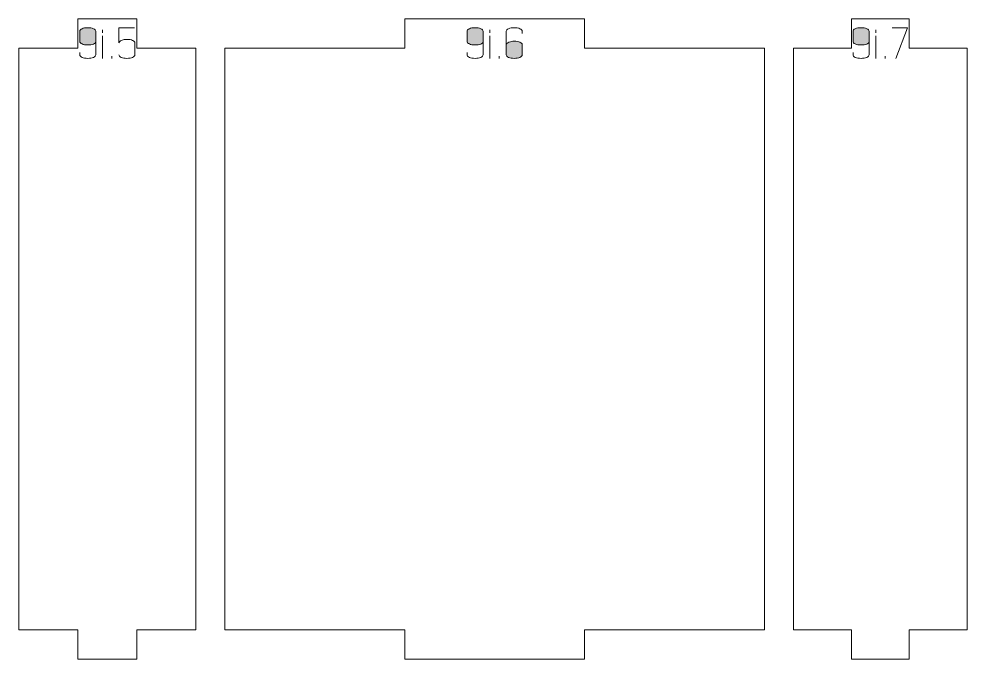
# Model space of a CAD drawing. Header units: centimetres. Extents: x -158 to 228, y -202 to 254.
# Drawn here: x 85.71 to 95.5, y -164.26 to -157.66 of the extents above; entities that cross this region are included whole.
import ezdxf

# ---------------------------------------------------------------- set-up
doc = ezdxf.new("R2010")
doc.units = ezdxf.units.CM
doc.header["$MEASUREMENT"] = 0
doc.layers.add('Capa 1', color=7, linetype='Continuous')

msp = doc.modelspace()

# ---------------------------------------------------------------- hatches: boundary and pattern name
at = {"layer": 'Capa 1', "true_color": 0x3e4095}
h = msp.add_hatch(color=175, dxfattribs=at)
edge = h.paths.add_edge_path()
edge.add_spline(control_points=[(86.34139, -157.89758), (86.34139, -157.90736), (86.34926, -157.91569), (86.36501, -157.92257), (86.38075, -157.92945), (86.4004, -157.93289), (86.42394, -157.93289), (86.44718, -157.9335), (86.46674, -157.93067), (86.48264, -157.92441), (86.49854, -157.91814), (86.50649, -157.90919), (86.50649, -157.89758), (86.50649, -157.89758), (86.50649, -157.79026), (86.50649, -157.79026), (86.50649, -157.78048), (86.49862, -157.77215), (86.48287, -157.76527), (86.46713, -157.75839), (86.44748, -157.75495), (86.42394, -157.75495), (86.4004, -157.75495), (86.38075, -157.75839), (86.36501, -157.76527), (86.34926, -157.77215), (86.34139, -157.78048), (86.34139, -157.79026), (86.34139, -157.79026), (86.34139, -157.89758), (86.34139, -157.89758)], knot_values=[0, 0, 0, 0, 0.1, 0.1, 0.1, 0.2, 0.2, 0.2, 0.3, 0.3, 0.3, 0.4, 0.4, 0.4, 0.5, 0.5, 0.5, 0.6, 0.6, 0.6, 0.7, 0.7, 0.7, 0.8, 0.8, 0.8, 0.9, 0.9, 0.9, 1, 1, 1, 1], degree=3, periodic=1)
h = msp.add_hatch(color=175, dxfattribs=at)
edge = h.paths.add_edge_path()
edge.add_spline(control_points=[(86.42394, -158.07139), (86.4004, -158.07139), (86.38075, -158.06795), (86.36501, -158.06107), (86.34926, -158.05419), (86.34139, -158.04586), (86.34139, -158.03608), (86.34139, -158.03608), (86.34139, -158.01085), (86.34139, -158.01085), (86.34139, -158.01085), (86.34139, -158.03608), (86.34139, -158.03608), (86.34139, -158.04586), (86.34926, -158.05419), (86.36501, -158.06107), (86.38075, -158.06795), (86.4004, -158.07139), (86.42394, -158.07139), (86.44748, -158.07139), (86.46713, -158.06795), (86.48287, -158.06107), (86.49862, -158.05419), (86.50649, -158.04586), (86.50649, -158.03608), (86.50649, -158.03608), (86.50649, -157.89758), (86.50649, -157.89758), (86.50649, -157.90919), (86.49854, -157.91814), (86.48264, -157.92441), (86.46674, -157.93067), (86.44718, -157.9335), (86.42394, -157.93289), (86.4004, -157.93289), (86.38075, -157.92945), (86.36501, -157.92257), (86.34926, -157.91569), (86.34139, -157.90736), (86.34139, -157.89758), (86.34139, -157.89758), (86.34139, -157.79026), (86.34139, -157.79026), (86.34139, -157.78048), (86.34926, -157.77215), (86.36501, -157.76527), (86.38075, -157.75839), (86.4004, -157.75495), (86.42394, -157.75495), (86.44748, -157.75495), (86.46713, -157.75839), (86.48287, -157.76527), (86.49862, -157.77215), (86.50649, -157.78048), (86.50649, -157.79026), (86.50649, -157.79026), (86.50649, -157.89758), (86.50649, -157.89758), (86.50649, -157.89758), (86.50649, -158.03608), (86.50649, -158.03608), (86.50649, -158.04586), (86.49862, -158.05419), (86.48287, -158.06107), (86.46713, -158.06795), (86.44748, -158.07139), (86.42394, -158.07139)], knot_values=[0, 0, 0, 0, 0.0454545, 0.0454545, 0.0454545, 0.0909091, 0.0909091, 0.0909091, 0.1363636, 0.1363636, 0.1363636, 0.1818182, 0.1818182, 0.1818182, 0.2272727, 0.2272727, 0.2272727, 0.2727273, 0.2727273, 0.2727273, 0.3181818, 0.3181818, 0.3181818, 0.3636364, 0.3636364, 0.3636364, 0.4090909, 0.4090909, 0.4090909, 0.4545455, 0.4545455, 0.4545455, 0.5, 0.5, 0.5, 0.5454545, 0.5454545, 0.5454545, 0.5909091, 0.5909091, 0.5909091, 0.6363636, 0.6363636, 0.6363636, 0.6818182, 0.6818182, 0.6818182, 0.7272727, 0.7272727, 0.7272727, 0.7727273, 0.7727273, 0.7727273, 0.8181818, 0.8181818, 0.8181818, 0.8636364, 0.8636364, 0.8636364, 0.9090909, 0.9090909, 0.9090909, 0.9545455, 0.9545455, 0.9545455, 1, 1, 1, 1], degree=3, periodic=1)
h = msp.add_hatch(color=175, dxfattribs=at)
edge = h.paths.add_edge_path()
edge.add_spline(control_points=[(86.57665, -157.80861), (86.57665, -157.80861), (86.57711, -157.77605), (86.57711, -157.77605), (86.57711, -157.77605), (86.57665, -157.80861), (86.57665, -157.80861)], knot_values=[0, 0, 0, 0, 0.5, 0.5, 0.5, 1, 1, 1, 1], degree=3, periodic=1)
h = msp.add_hatch(color=175, dxfattribs=at)
edge = h.paths.add_edge_path()
edge.add_spline(control_points=[(86.82752, -158.07139), (86.80398, -158.07139), (86.78433, -158.06795), (86.76859, -158.06107), (86.75284, -158.05419), (86.74497, -158.04586), (86.74497, -158.03608), (86.74497, -158.04586), (86.75284, -158.05419), (86.76859, -158.06107), (86.78433, -158.06795), (86.80398, -158.07139), (86.82752, -158.07139), (86.85106, -158.07139), (86.87071, -158.06795), (86.88645, -158.06107), (86.9022, -158.05419), (86.91007, -158.04586), (86.91007, -158.03608), (86.91007, -158.03608), (86.91007, -157.91042), (86.91007, -157.91042), (86.91007, -157.90063), (86.9022, -157.8923), (86.88645, -157.88542), (86.87071, -157.87854), (86.85106, -157.8751), (86.82752, -157.8751), (86.80612, -157.87694), (86.78961, -157.87939), (86.77799, -157.88244), (86.76637, -157.8855), (86.75537, -157.89483), (86.74497, -157.91042), (86.74497, -157.91042), (86.74497, -157.75495), (86.74497, -157.75495), (86.74497, -157.75495), (86.90457, -157.75495), (86.90457, -157.75495), (86.90457, -157.75495), (86.74497, -157.75495), (86.74497, -157.75495), (86.74497, -157.75495), (86.74497, -157.91042), (86.74497, -157.91042), (86.75537, -157.89483), (86.76637, -157.8855), (86.77799, -157.88244), (86.78961, -157.87939), (86.80612, -157.87694), (86.82752, -157.8751), (86.85106, -157.8751), (86.87071, -157.87854), (86.88645, -157.88542), (86.9022, -157.8923), (86.91007, -157.90063), (86.91007, -157.91042), (86.91007, -157.91042), (86.91007, -158.03608), (86.91007, -158.03608), (86.91007, -158.04586), (86.9022, -158.05419), (86.88645, -158.06107), (86.87071, -158.06795), (86.85106, -158.07139), (86.82752, -158.07139)], knot_values=[0, 0, 0, 0, 0.0454545, 0.0454545, 0.0454545, 0.0909091, 0.0909091, 0.0909091, 0.1363636, 0.1363636, 0.1363636, 0.1818182, 0.1818182, 0.1818182, 0.2272727, 0.2272727, 0.2272727, 0.2727273, 0.2727273, 0.2727273, 0.3181818, 0.3181818, 0.3181818, 0.3636364, 0.3636364, 0.3636364, 0.4090909, 0.4090909, 0.4090909, 0.4545455, 0.4545455, 0.4545455, 0.5, 0.5, 0.5, 0.5454545, 0.5454545, 0.5454545, 0.5909091, 0.5909091, 0.5909091, 0.6363636, 0.6363636, 0.6363636, 0.6818182, 0.6818182, 0.6818182, 0.7272727, 0.7272727, 0.7272727, 0.7727273, 0.7727273, 0.7727273, 0.8181818, 0.8181818, 0.8181818, 0.8636364, 0.8636364, 0.8636364, 0.9090909, 0.9090909, 0.9090909, 0.9545455, 0.9545455, 0.9545455, 1, 1, 1, 1], degree=3, periodic=1)
h = msp.add_hatch(color=175, dxfattribs=at)
edge = h.paths.add_edge_path()
edge.add_spline(control_points=[(90.33827, -157.89758), (90.33827, -157.90736), (90.34614, -157.91569), (90.36189, -157.92257), (90.37763, -157.92945), (90.39728, -157.93289), (90.42082, -157.93289), (90.44406, -157.9335), (90.46362, -157.93067), (90.47952, -157.92441), (90.49542, -157.91814), (90.50337, -157.90919), (90.50337, -157.89758), (90.50337, -157.89758), (90.50337, -157.79026), (90.50337, -157.79026), (90.50337, -157.78048), (90.4955, -157.77215), (90.47975, -157.76527), (90.46401, -157.75839), (90.44436, -157.75495), (90.42082, -157.75495), (90.39728, -157.75495), (90.37763, -157.75839), (90.36189, -157.76527), (90.34614, -157.77215), (90.33827, -157.78048), (90.33827, -157.79026), (90.33827, -157.79026), (90.33827, -157.89758), (90.33827, -157.89758)], knot_values=[0, 0, 0, 0, 0.1, 0.1, 0.1, 0.2, 0.2, 0.2, 0.3, 0.3, 0.3, 0.4, 0.4, 0.4, 0.5, 0.5, 0.5, 0.6, 0.6, 0.6, 0.7, 0.7, 0.7, 0.8, 0.8, 0.8, 0.9, 0.9, 0.9, 1, 1, 1, 1], degree=3, periodic=1)
h = msp.add_hatch(color=175, dxfattribs=at)
edge = h.paths.add_edge_path()
edge.add_spline(control_points=[(90.42082, -158.07139), (90.39728, -158.07139), (90.37763, -158.06795), (90.36189, -158.06107), (90.34614, -158.05419), (90.33827, -158.04586), (90.33827, -158.03608), (90.33827, -158.03608), (90.33827, -158.01085), (90.33827, -158.01085), (90.33827, -158.01085), (90.33827, -158.03608), (90.33827, -158.03608), (90.33827, -158.04586), (90.34614, -158.05419), (90.36189, -158.06107), (90.37763, -158.06795), (90.39728, -158.07139), (90.42082, -158.07139), (90.44436, -158.07139), (90.46401, -158.06795), (90.47975, -158.06107), (90.4955, -158.05419), (90.50337, -158.04586), (90.50337, -158.03608), (90.50337, -158.03608), (90.50337, -157.89758), (90.50337, -157.89758), (90.50337, -157.90919), (90.49542, -157.91814), (90.47952, -157.92441), (90.46362, -157.93067), (90.44406, -157.9335), (90.42082, -157.93289), (90.39728, -157.93289), (90.37763, -157.92945), (90.36189, -157.92257), (90.34614, -157.91569), (90.33827, -157.90736), (90.33827, -157.89758), (90.33827, -157.89758), (90.33827, -157.79026), (90.33827, -157.79026), (90.33827, -157.78048), (90.34614, -157.77215), (90.36189, -157.76527), (90.37763, -157.75839), (90.39728, -157.75495), (90.42082, -157.75495), (90.44436, -157.75495), (90.46401, -157.75839), (90.47975, -157.76527), (90.4955, -157.77215), (90.50337, -157.78048), (90.50337, -157.79026), (90.50337, -157.79026), (90.50337, -157.89758), (90.50337, -157.89758), (90.50337, -157.89758), (90.50337, -158.03608), (90.50337, -158.03608), (90.50337, -158.04586), (90.4955, -158.05419), (90.47975, -158.06107), (90.46401, -158.06795), (90.44436, -158.07139), (90.42082, -158.07139)], knot_values=[0, 0, 0, 0, 0.0454545, 0.0454545, 0.0454545, 0.0909091, 0.0909091, 0.0909091, 0.1363636, 0.1363636, 0.1363636, 0.1818182, 0.1818182, 0.1818182, 0.2272727, 0.2272727, 0.2272727, 0.2727273, 0.2727273, 0.2727273, 0.3181818, 0.3181818, 0.3181818, 0.3636364, 0.3636364, 0.3636364, 0.4090909, 0.4090909, 0.4090909, 0.4545455, 0.4545455, 0.4545455, 0.5, 0.5, 0.5, 0.5454545, 0.5454545, 0.5454545, 0.5909091, 0.5909091, 0.5909091, 0.6363636, 0.6363636, 0.6363636, 0.6818182, 0.6818182, 0.6818182, 0.7272727, 0.7272727, 0.7272727, 0.7727273, 0.7727273, 0.7727273, 0.8181818, 0.8181818, 0.8181818, 0.8636364, 0.8636364, 0.8636364, 0.9090909, 0.9090909, 0.9090909, 0.9545455, 0.9545455, 0.9545455, 1, 1, 1, 1], degree=3, periodic=1)
h = msp.add_hatch(color=175, dxfattribs=at)
edge = h.paths.add_edge_path()
edge.add_spline(control_points=[(90.57353, -157.80861), (90.57353, -157.80861), (90.57399, -157.77605), (90.57399, -157.77605), (90.57399, -157.77605), (90.57353, -157.80861), (90.57353, -157.80861)], knot_values=[0, 0, 0, 0, 0.5, 0.5, 0.5, 1, 1, 1, 1], degree=3, periodic=1)
h = msp.add_hatch(color=175, dxfattribs=at)
edge = h.paths.add_edge_path()
edge.add_spline(control_points=[(90.8244, -158.07139), (90.80086, -158.07139), (90.78121, -158.06795), (90.76547, -158.06107), (90.74972, -158.05419), (90.74185, -158.04586), (90.74185, -158.03608), (90.74185, -158.03608), (90.74185, -157.92922), (90.74185, -157.92922), (90.74185, -157.92922), (90.74185, -157.79026), (90.74185, -157.79026), (90.74185, -157.78048), (90.74972, -157.77215), (90.76547, -157.76527), (90.78121, -157.75839), (90.80086, -157.75495), (90.8244, -157.75495), (90.84794, -157.75495), (90.86759, -157.75839), (90.88333, -157.76527), (90.89908, -157.77215), (90.90695, -157.78048), (90.90695, -157.79026), (90.90695, -157.79026), (90.90695, -157.81594), (90.90695, -157.81594), (90.90695, -157.81594), (90.90695, -157.79026), (90.90695, -157.79026), (90.90695, -157.78048), (90.89908, -157.77215), (90.88333, -157.76527), (90.86759, -157.75839), (90.84794, -157.75495), (90.8244, -157.75495), (90.80086, -157.75495), (90.78121, -157.75839), (90.76547, -157.76527), (90.74972, -157.77215), (90.74185, -157.78048), (90.74185, -157.79026), (90.74185, -157.79026), (90.74185, -157.92922), (90.74185, -157.92922), (90.74185, -157.92005), (90.7514, -157.91187), (90.77051, -157.90469), (90.78962, -157.8975), (90.80758, -157.89391), (90.8244, -157.89391), (90.84794, -157.89391), (90.86759, -157.89735), (90.88333, -157.90423), (90.89908, -157.91111), (90.90695, -157.91944), (90.90695, -157.92922), (90.90695, -157.92922), (90.90695, -158.03608), (90.90695, -158.03608), (90.90695, -158.04586), (90.89908, -158.05419), (90.88333, -158.06107), (90.86759, -158.06795), (90.84794, -158.07139), (90.8244, -158.07139)], knot_values=[0, 0, 0, 0, 0.0454545, 0.0454545, 0.0454545, 0.0909091, 0.0909091, 0.0909091, 0.1363636, 0.1363636, 0.1363636, 0.1818182, 0.1818182, 0.1818182, 0.2272727, 0.2272727, 0.2272727, 0.2727273, 0.2727273, 0.2727273, 0.3181818, 0.3181818, 0.3181818, 0.3636364, 0.3636364, 0.3636364, 0.4090909, 0.4090909, 0.4090909, 0.4545455, 0.4545455, 0.4545455, 0.5, 0.5, 0.5, 0.5454545, 0.5454545, 0.5454545, 0.5909091, 0.5909091, 0.5909091, 0.6363636, 0.6363636, 0.6363636, 0.6818182, 0.6818182, 0.6818182, 0.7272727, 0.7272727, 0.7272727, 0.7727273, 0.7727273, 0.7727273, 0.8181818, 0.8181818, 0.8181818, 0.8636364, 0.8636364, 0.8636364, 0.9090909, 0.9090909, 0.9090909, 0.9545455, 0.9545455, 0.9545455, 1, 1, 1, 1], degree=3, periodic=1)
h = msp.add_hatch(color=175, dxfattribs=at)
edge = h.paths.add_edge_path()
edge.add_spline(control_points=[(94.32097, -157.89758), (94.32097, -157.90736), (94.32884, -157.91569), (94.34459, -157.92257), (94.36033, -157.92945), (94.37998, -157.93289), (94.40352, -157.93289), (94.42676, -157.9335), (94.44632, -157.93067), (94.46222, -157.92441), (94.47812, -157.91814), (94.48607, -157.90919), (94.48607, -157.89758), (94.48607, -157.89758), (94.48607, -157.79026), (94.48607, -157.79026), (94.48607, -157.78048), (94.4782, -157.77215), (94.46245, -157.76527), (94.44671, -157.75839), (94.42706, -157.75495), (94.40352, -157.75495), (94.37998, -157.75495), (94.36033, -157.75839), (94.34459, -157.76527), (94.32884, -157.77215), (94.32097, -157.78048), (94.32097, -157.79026), (94.32097, -157.79026), (94.32097, -157.89758), (94.32097, -157.89758)], knot_values=[0, 0, 0, 0, 0.1, 0.1, 0.1, 0.2, 0.2, 0.2, 0.3, 0.3, 0.3, 0.4, 0.4, 0.4, 0.5, 0.5, 0.5, 0.6, 0.6, 0.6, 0.7, 0.7, 0.7, 0.8, 0.8, 0.8, 0.9, 0.9, 0.9, 1, 1, 1, 1], degree=3, periodic=1)
h = msp.add_hatch(color=175, dxfattribs=at)
edge = h.paths.add_edge_path()
edge.add_spline(control_points=[(94.40352, -158.07139), (94.37998, -158.07139), (94.36033, -158.06795), (94.34459, -158.06107), (94.32884, -158.05419), (94.32097, -158.04586), (94.32097, -158.03608), (94.32097, -158.03608), (94.32097, -158.01085), (94.32097, -158.01085), (94.32097, -158.01085), (94.32097, -158.03608), (94.32097, -158.03608), (94.32097, -158.04586), (94.32884, -158.05419), (94.34459, -158.06107), (94.36033, -158.06795), (94.37998, -158.07139), (94.40352, -158.07139), (94.42706, -158.07139), (94.44671, -158.06795), (94.46245, -158.06107), (94.4782, -158.05419), (94.48607, -158.04586), (94.48607, -158.03608), (94.48607, -158.03608), (94.48607, -157.89758), (94.48607, -157.89758), (94.48607, -157.90919), (94.47812, -157.91814), (94.46222, -157.92441), (94.44632, -157.93067), (94.42676, -157.9335), (94.40352, -157.93289), (94.37998, -157.93289), (94.36033, -157.92945), (94.34459, -157.92257), (94.32884, -157.91569), (94.32097, -157.90736), (94.32097, -157.89758), (94.32097, -157.89758), (94.32097, -157.79026), (94.32097, -157.79026), (94.32097, -157.78048), (94.32884, -157.77215), (94.34459, -157.76527), (94.36033, -157.75839), (94.37998, -157.75495), (94.40352, -157.75495), (94.42706, -157.75495), (94.44671, -157.75839), (94.46245, -157.76527), (94.4782, -157.77215), (94.48607, -157.78048), (94.48607, -157.79026), (94.48607, -157.79026), (94.48607, -157.89758), (94.48607, -157.89758), (94.48607, -157.89758), (94.48607, -158.03608), (94.48607, -158.03608), (94.48607, -158.04586), (94.4782, -158.05419), (94.46245, -158.06107), (94.44671, -158.06795), (94.42706, -158.07139), (94.40352, -158.07139)], knot_values=[0, 0, 0, 0, 0.0454545, 0.0454545, 0.0454545, 0.0909091, 0.0909091, 0.0909091, 0.1363636, 0.1363636, 0.1363636, 0.1818182, 0.1818182, 0.1818182, 0.2272727, 0.2272727, 0.2272727, 0.2727273, 0.2727273, 0.2727273, 0.3181818, 0.3181818, 0.3181818, 0.3636364, 0.3636364, 0.3636364, 0.4090909, 0.4090909, 0.4090909, 0.4545455, 0.4545455, 0.4545455, 0.5, 0.5, 0.5, 0.5454545, 0.5454545, 0.5454545, 0.5909091, 0.5909091, 0.5909091, 0.6363636, 0.6363636, 0.6363636, 0.6818182, 0.6818182, 0.6818182, 0.7272727, 0.7272727, 0.7272727, 0.7727273, 0.7727273, 0.7727273, 0.8181818, 0.8181818, 0.8181818, 0.8636364, 0.8636364, 0.8636364, 0.9090909, 0.9090909, 0.9090909, 0.9545455, 0.9545455, 0.9545455, 1, 1, 1, 1], degree=3, periodic=1)
h = msp.add_hatch(color=175, dxfattribs=at)
edge = h.paths.add_edge_path()
edge.add_spline(control_points=[(94.55623, -157.80861), (94.55623, -157.80861), (94.55669, -157.77605), (94.55669, -157.77605), (94.55669, -157.77605), (94.55623, -157.80861), (94.55623, -157.80861)], knot_values=[0, 0, 0, 0, 0.5, 0.5, 0.5, 1, 1, 1, 1], degree=3, periodic=1)
h = msp.add_hatch(color=175, dxfattribs=at)
edge = h.paths.add_edge_path()
edge.add_spline(control_points=[(94.76307, -158.07139), (94.76307, -158.07139), (94.88415, -157.75495), (94.88415, -157.75495), (94.88415, -157.75495), (94.72455, -157.75495), (94.72455, -157.75495), (94.72455, -157.75495), (94.88415, -157.75495), (94.88415, -157.75495), (94.88415, -157.75495), (94.76307, -158.07139), (94.76307, -158.07139)], knot_values=[0, 0, 0, 0, 0.25, 0.25, 0.25, 0.5, 0.5, 0.5, 0.75, 0.75, 0.75, 1, 1, 1, 1], degree=3, periodic=1)
h = msp.add_hatch(color=175, dxfattribs=at)
edge = h.paths.add_edge_path()
edge.add_spline(control_points=[(86.57665, -158.07139), (86.57665, -158.07139), (86.57665, -157.8375), (86.57665, -157.8375), (86.57665, -157.8375), (86.57665, -158.07139), (86.57665, -158.07139)], knot_values=[0, 0, 0, 0, 0.5, 0.5, 0.5, 1, 1, 1, 1], degree=3, periodic=1)
h = msp.add_hatch(color=175, dxfattribs=at)
edge = h.paths.add_edge_path()
edge.add_spline(control_points=[(90.57353, -158.07139), (90.57353, -158.07139), (90.57353, -157.8375), (90.57353, -157.8375), (90.57353, -157.8375), (90.57353, -158.07139), (90.57353, -158.07139)], knot_values=[0, 0, 0, 0, 0.5, 0.5, 0.5, 1, 1, 1, 1], degree=3, periodic=1)
h = msp.add_hatch(color=175, dxfattribs=at)
edge = h.paths.add_edge_path()
edge.add_spline(control_points=[(90.74185, -158.03608), (90.74185, -158.04586), (90.74972, -158.05419), (90.76547, -158.06107), (90.78121, -158.06795), (90.80086, -158.07139), (90.8244, -158.07139), (90.84794, -158.07139), (90.86759, -158.06795), (90.88333, -158.06107), (90.89908, -158.05419), (90.90695, -158.04586), (90.90695, -158.03608), (90.90695, -158.03608), (90.90695, -157.92922), (90.90695, -157.92922), (90.90695, -157.91944), (90.89908, -157.91111), (90.88333, -157.90423), (90.86759, -157.89735), (90.84794, -157.89391), (90.8244, -157.89391), (90.80758, -157.89391), (90.78962, -157.8975), (90.77051, -157.90469), (90.7514, -157.91187), (90.74185, -157.92005), (90.74185, -157.92922), (90.74185, -157.92922), (90.74185, -158.03608), (90.74185, -158.03608)], knot_values=[0, 0, 0, 0, 0.1, 0.1, 0.1, 0.2, 0.2, 0.2, 0.3, 0.3, 0.3, 0.4, 0.4, 0.4, 0.5, 0.5, 0.5, 0.6, 0.6, 0.6, 0.7, 0.7, 0.7, 0.8, 0.8, 0.8, 0.9, 0.9, 0.9, 1, 1, 1, 1], degree=3, periodic=1)
h = msp.add_hatch(color=175, dxfattribs=at)
edge = h.paths.add_edge_path()
edge.add_spline(control_points=[(94.55623, -158.07139), (94.55623, -158.07139), (94.55623, -157.8375), (94.55623, -157.8375), (94.55623, -157.8375), (94.55623, -158.07139), (94.55623, -158.07139)], knot_values=[0, 0, 0, 0, 0.5, 0.5, 0.5, 1, 1, 1, 1], degree=3, periodic=1)
h = msp.add_hatch(color=175, dxfattribs=at)
edge = h.paths.add_edge_path()
edge.add_spline(control_points=[(86.67159, -158.07139), (86.67159, -158.07139), (86.67159, -158.04892), (86.67159, -158.04892), (86.67159, -158.04892), (86.67159, -158.07139), (86.67159, -158.07139)], knot_values=[0, 0, 0, 0, 0.5, 0.5, 0.5, 1, 1, 1, 1], degree=3, periodic=1)
h = msp.add_hatch(color=175, dxfattribs=at)
edge = h.paths.add_edge_path()
edge.add_spline(control_points=[(90.66847, -158.07139), (90.66847, -158.07139), (90.66847, -158.04892), (90.66847, -158.04892), (90.66847, -158.04892), (90.66847, -158.07139), (90.66847, -158.07139)], knot_values=[0, 0, 0, 0, 0.5, 0.5, 0.5, 1, 1, 1, 1], degree=3, periodic=1)
h = msp.add_hatch(color=175, dxfattribs=at)
edge = h.paths.add_edge_path()
edge.add_spline(control_points=[(94.65117, -158.07139), (94.65117, -158.07139), (94.65117, -158.04892), (94.65117, -158.04892), (94.65117, -158.04892), (94.65117, -158.07139), (94.65117, -158.07139)], knot_values=[0, 0, 0, 0, 0.5, 0.5, 0.5, 1, 1, 1, 1], degree=3, periodic=1)

# ---------------------------------------------------------------- linework, layer by layer
at = {"layer": 'Capa 1', "color": 240, "lineweight": 20}
for points in [[(85.71366, -157.96499), (85.71366, -157.96499), (85.71366, -163.96499), (85.71366, -163.96499), (85.71366, -163.96499), (86.3217, -163.96499), (86.3217, -163.96499), (86.3217, -163.96499), (86.3217, -164.26499), (86.3217, -164.26499), (86.3217, -164.26499), (86.92975, -164.26499), (86.92975, -164.26499), (86.92975, -164.26499), (86.92975, -163.96499), (86.92975, -163.96499), (86.92975, -163.96499), (87.5378, -163.96499), (87.5378, -163.96499), (87.5378, -163.96499), (87.5378, -157.96499), (87.5378, -157.96499), (87.5378, -157.96499), (86.92975, -157.96499), (86.92975, -157.96499), (86.92975, -157.96499), (86.92975, -157.66499), (86.92975, -157.66499), (86.92975, -157.66499), (86.3217, -157.66499), (86.3217, -157.66499), (86.3217, -157.66499), (86.3217, -157.96499), (86.3217, -157.96499), (86.3217, -157.96499), (85.71366, -157.96499), (85.71366, -157.96499)], [(87.8378, -157.96499), (87.8378, -157.96499), (87.8378, -163.96499), (87.8378, -163.96499), (87.8378, -163.96499), (89.69434, -163.96499), (89.69434, -163.96499), (89.69434, -163.96499), (89.69434, -164.26499), (89.69434, -164.26499), (89.69434, -164.26499), (91.55088, -164.26499), (91.55088, -164.26499), (91.55088, -164.26499), (91.55088, -163.96499), (91.55088, -163.96499), (91.55088, -163.96499), (93.40743, -163.96499), (93.40743, -163.96499), (93.40743, -163.96499), (93.40743, -157.96499), (93.40743, -157.96499), (93.40743, -157.96499), (91.55088, -157.96499), (91.55088, -157.96499), (91.55088, -157.96499), (91.55088, -157.66499), (91.55088, -157.66499), (91.55088, -157.66499), (89.69434, -157.66499), (89.69434, -157.66499), (89.69434, -157.66499), (89.69434, -157.96499), (89.69434, -157.96499), (89.69434, -157.96499), (87.8378, -157.96499), (87.8378, -157.96499)], [(93.70743, -157.96499), (93.70743, -157.96499), (93.70743, -163.96499), (93.70743, -163.96499), (93.70743, -163.96499), (94.30418, -163.96499), (94.30418, -163.96499), (94.30418, -163.96499), (94.30418, -164.26499), (94.30418, -164.26499), (94.30418, -164.26499), (94.90094, -164.26499), (94.90094, -164.26499), (94.90094, -164.26499), (94.90094, -163.96499), (94.90094, -163.96499), (94.90094, -163.96499), (95.49769, -163.96499), (95.49769, -163.96499), (95.49769, -163.96499), (95.49769, -157.96499), (95.49769, -157.96499), (95.49769, -157.96499), (94.90094, -157.96499), (94.90094, -157.96499), (94.90094, -157.96499), (94.90094, -157.66499), (94.90094, -157.66499), (94.90094, -157.66499), (94.30418, -157.66499), (94.30418, -157.66499), (94.30418, -157.66499), (94.30418, -157.96499), (94.30418, -157.96499), (94.30418, -157.96499), (93.70743, -157.96499), (93.70743, -157.96499)]]:
    msp.add_open_spline(points, degree=3, knots=[0, 0, 0, 0, 0.0833333, 0.0833333, 0.0833333, 0.1666667, 0.1666667, 0.1666667, 0.25, 0.25, 0.25, 0.3333333, 0.3333333, 0.3333333, 0.4166667, 0.4166667, 0.4166667, 0.5, 0.5, 0.5, 0.5833333, 0.5833333, 0.5833333, 0.6666667, 0.6666667, 0.6666667, 0.75, 0.75, 0.75, 0.8333333, 0.8333333, 0.8333333, 0.9166667, 0.9166667, 0.9166667, 1, 1, 1, 1], dxfattribs=at)
at = {"layer": 'Capa 1', "color": 114, "lineweight": 9}
for points, knots in [([(86.34139, -157.89758), (86.34139, -157.90736), (86.34926, -157.91569), (86.36501, -157.92257), (86.38075, -157.92945), (86.4004, -157.93289), (86.42394, -157.93289), (86.44718, -157.9335), (86.46674, -157.93067), (86.48264, -157.92441), (86.49854, -157.91814), (86.50649, -157.90919), (86.50649, -157.89758), (86.50649, -157.89758), (86.50649, -157.79026), (86.50649, -157.79026), (86.50649, -157.78048), (86.49862, -157.77215), (86.48287, -157.76527), (86.46713, -157.75839), (86.44748, -157.75495), (86.42394, -157.75495), (86.4004, -157.75495), (86.38075, -157.75839), (86.36501, -157.76527), (86.34926, -157.77215), (86.34139, -157.78048), (86.34139, -157.79026), (86.34139, -157.79026), (86.34139, -157.89758), (86.34139, -157.89758)], [0, 0, 0, 0, 0.1, 0.1, 0.1, 0.2, 0.2, 0.2, 0.3, 0.3, 0.3, 0.4, 0.4, 0.4, 0.5, 0.5, 0.5, 0.6, 0.6, 0.6, 0.7, 0.7, 0.7, 0.8, 0.8, 0.8, 0.9, 0.9, 0.9, 1, 1, 1, 1]), ([(86.42394, -158.07139), (86.4004, -158.07139), (86.38075, -158.06795), (86.36501, -158.06107), (86.34926, -158.05419), (86.34139, -158.04586), (86.34139, -158.03608), (86.34139, -158.03608), (86.34139, -158.01085), (86.34139, -158.01085), (86.34139, -158.01085), (86.34139, -158.03608), (86.34139, -158.03608), (86.34139, -158.04586), (86.34926, -158.05419), (86.36501, -158.06107), (86.38075, -158.06795), (86.4004, -158.07139), (86.42394, -158.07139), (86.44748, -158.07139), (86.46713, -158.06795), (86.48287, -158.06107), (86.49862, -158.05419), (86.50649, -158.04586), (86.50649, -158.03608), (86.50649, -158.03608), (86.50649, -157.89758), (86.50649, -157.89758), (86.50649, -157.90919), (86.49854, -157.91814), (86.48264, -157.92441), (86.46674, -157.93067), (86.44718, -157.9335), (86.42394, -157.93289), (86.4004, -157.93289), (86.38075, -157.92945), (86.36501, -157.92257), (86.34926, -157.91569), (86.34139, -157.90736), (86.34139, -157.89758), (86.34139, -157.89758), (86.34139, -157.79026), (86.34139, -157.79026), (86.34139, -157.78048), (86.34926, -157.77215), (86.36501, -157.76527), (86.38075, -157.75839), (86.4004, -157.75495), (86.42394, -157.75495), (86.44748, -157.75495), (86.46713, -157.75839), (86.48287, -157.76527), (86.49862, -157.77215), (86.50649, -157.78048), (86.50649, -157.79026), (86.50649, -157.79026), (86.50649, -157.89758), (86.50649, -157.89758), (86.50649, -157.89758), (86.50649, -158.03608), (86.50649, -158.03608), (86.50649, -158.04586), (86.49862, -158.05419), (86.48287, -158.06107), (86.46713, -158.06795), (86.44748, -158.07139), (86.42394, -158.07139)], [0, 0, 0, 0, 0.0454545, 0.0454545, 0.0454545, 0.0909091, 0.0909091, 0.0909091, 0.1363636, 0.1363636, 0.1363636, 0.1818182, 0.1818182, 0.1818182, 0.2272727, 0.2272727, 0.2272727, 0.2727273, 0.2727273, 0.2727273, 0.3181818, 0.3181818, 0.3181818, 0.3636364, 0.3636364, 0.3636364, 0.4090909, 0.4090909, 0.4090909, 0.4545455, 0.4545455, 0.4545455, 0.5, 0.5, 0.5, 0.5454545, 0.5454545, 0.5454545, 0.5909091, 0.5909091, 0.5909091, 0.6363636, 0.6363636, 0.6363636, 0.6818182, 0.6818182, 0.6818182, 0.7272727, 0.7272727, 0.7272727, 0.7727273, 0.7727273, 0.7727273, 0.8181818, 0.8181818, 0.8181818, 0.8636364, 0.8636364, 0.8636364, 0.9090909, 0.9090909, 0.9090909, 0.9545455, 0.9545455, 0.9545455, 1, 1, 1, 1]), ([(86.57665, -157.80861), (86.57665, -157.80861), (86.57711, -157.77605), (86.57711, -157.77605), (86.57711, -157.77605), (86.57665, -157.80861), (86.57665, -157.80861)], [0, 0, 0, 0, 0.5, 0.5, 0.5, 1, 1, 1, 1]), ([(86.82752, -158.07139), (86.80398, -158.07139), (86.78433, -158.06795), (86.76859, -158.06107), (86.75284, -158.05419), (86.74497, -158.04586), (86.74497, -158.03608), (86.74497, -158.04586), (86.75284, -158.05419), (86.76859, -158.06107), (86.78433, -158.06795), (86.80398, -158.07139), (86.82752, -158.07139), (86.85106, -158.07139), (86.87071, -158.06795), (86.88645, -158.06107), (86.9022, -158.05419), (86.91007, -158.04586), (86.91007, -158.03608), (86.91007, -158.03608), (86.91007, -157.91042), (86.91007, -157.91042), (86.91007, -157.90063), (86.9022, -157.8923), (86.88645, -157.88542), (86.87071, -157.87854), (86.85106, -157.8751), (86.82752, -157.8751), (86.80612, -157.87694), (86.78961, -157.87939), (86.77799, -157.88244), (86.76637, -157.8855), (86.75537, -157.89483), (86.74497, -157.91042), (86.74497, -157.91042), (86.74497, -157.75495), (86.74497, -157.75495), (86.74497, -157.75495), (86.90457, -157.75495), (86.90457, -157.75495), (86.90457, -157.75495), (86.74497, -157.75495), (86.74497, -157.75495), (86.74497, -157.75495), (86.74497, -157.91042), (86.74497, -157.91042), (86.75537, -157.89483), (86.76637, -157.8855), (86.77799, -157.88244), (86.78961, -157.87939), (86.80612, -157.87694), (86.82752, -157.8751), (86.85106, -157.8751), (86.87071, -157.87854), (86.88645, -157.88542), (86.9022, -157.8923), (86.91007, -157.90063), (86.91007, -157.91042), (86.91007, -157.91042), (86.91007, -158.03608), (86.91007, -158.03608), (86.91007, -158.04586), (86.9022, -158.05419), (86.88645, -158.06107), (86.87071, -158.06795), (86.85106, -158.07139), (86.82752, -158.07139)], [0, 0, 0, 0, 0.0454545, 0.0454545, 0.0454545, 0.0909091, 0.0909091, 0.0909091, 0.1363636, 0.1363636, 0.1363636, 0.1818182, 0.1818182, 0.1818182, 0.2272727, 0.2272727, 0.2272727, 0.2727273, 0.2727273, 0.2727273, 0.3181818, 0.3181818, 0.3181818, 0.3636364, 0.3636364, 0.3636364, 0.4090909, 0.4090909, 0.4090909, 0.4545455, 0.4545455, 0.4545455, 0.5, 0.5, 0.5, 0.5454545, 0.5454545, 0.5454545, 0.5909091, 0.5909091, 0.5909091, 0.6363636, 0.6363636, 0.6363636, 0.6818182, 0.6818182, 0.6818182, 0.7272727, 0.7272727, 0.7272727, 0.7727273, 0.7727273, 0.7727273, 0.8181818, 0.8181818, 0.8181818, 0.8636364, 0.8636364, 0.8636364, 0.9090909, 0.9090909, 0.9090909, 0.9545455, 0.9545455, 0.9545455, 1, 1, 1, 1]), ([(90.33827, -157.89758), (90.33827, -157.90736), (90.34614, -157.91569), (90.36189, -157.92257), (90.37763, -157.92945), (90.39728, -157.93289), (90.42082, -157.93289), (90.44406, -157.9335), (90.46362, -157.93067), (90.47952, -157.92441), (90.49542, -157.91814), (90.50337, -157.90919), (90.50337, -157.89758), (90.50337, -157.89758), (90.50337, -157.79026), (90.50337, -157.79026), (90.50337, -157.78048), (90.4955, -157.77215), (90.47975, -157.76527), (90.46401, -157.75839), (90.44436, -157.75495), (90.42082, -157.75495), (90.39728, -157.75495), (90.37763, -157.75839), (90.36189, -157.76527), (90.34614, -157.77215), (90.33827, -157.78048), (90.33827, -157.79026), (90.33827, -157.79026), (90.33827, -157.89758), (90.33827, -157.89758)], [0, 0, 0, 0, 0.1, 0.1, 0.1, 0.2, 0.2, 0.2, 0.3, 0.3, 0.3, 0.4, 0.4, 0.4, 0.5, 0.5, 0.5, 0.6, 0.6, 0.6, 0.7, 0.7, 0.7, 0.8, 0.8, 0.8, 0.9, 0.9, 0.9, 1, 1, 1, 1]), ([(90.42082, -158.07139), (90.39728, -158.07139), (90.37763, -158.06795), (90.36189, -158.06107), (90.34614, -158.05419), (90.33827, -158.04586), (90.33827, -158.03608), (90.33827, -158.03608), (90.33827, -158.01085), (90.33827, -158.01085), (90.33827, -158.01085), (90.33827, -158.03608), (90.33827, -158.03608), (90.33827, -158.04586), (90.34614, -158.05419), (90.36189, -158.06107), (90.37763, -158.06795), (90.39728, -158.07139), (90.42082, -158.07139), (90.44436, -158.07139), (90.46401, -158.06795), (90.47975, -158.06107), (90.4955, -158.05419), (90.50337, -158.04586), (90.50337, -158.03608), (90.50337, -158.03608), (90.50337, -157.89758), (90.50337, -157.89758), (90.50337, -157.90919), (90.49542, -157.91814), (90.47952, -157.92441), (90.46362, -157.93067), (90.44406, -157.9335), (90.42082, -157.93289), (90.39728, -157.93289), (90.37763, -157.92945), (90.36189, -157.92257), (90.34614, -157.91569), (90.33827, -157.90736), (90.33827, -157.89758), (90.33827, -157.89758), (90.33827, -157.79026), (90.33827, -157.79026), (90.33827, -157.78048), (90.34614, -157.77215), (90.36189, -157.76527), (90.37763, -157.75839), (90.39728, -157.75495), (90.42082, -157.75495), (90.44436, -157.75495), (90.46401, -157.75839), (90.47975, -157.76527), (90.4955, -157.77215), (90.50337, -157.78048), (90.50337, -157.79026), (90.50337, -157.79026), (90.50337, -157.89758), (90.50337, -157.89758), (90.50337, -157.89758), (90.50337, -158.03608), (90.50337, -158.03608), (90.50337, -158.04586), (90.4955, -158.05419), (90.47975, -158.06107), (90.46401, -158.06795), (90.44436, -158.07139), (90.42082, -158.07139)], [0, 0, 0, 0, 0.0454545, 0.0454545, 0.0454545, 0.0909091, 0.0909091, 0.0909091, 0.1363636, 0.1363636, 0.1363636, 0.1818182, 0.1818182, 0.1818182, 0.2272727, 0.2272727, 0.2272727, 0.2727273, 0.2727273, 0.2727273, 0.3181818, 0.3181818, 0.3181818, 0.3636364, 0.3636364, 0.3636364, 0.4090909, 0.4090909, 0.4090909, 0.4545455, 0.4545455, 0.4545455, 0.5, 0.5, 0.5, 0.5454545, 0.5454545, 0.5454545, 0.5909091, 0.5909091, 0.5909091, 0.6363636, 0.6363636, 0.6363636, 0.6818182, 0.6818182, 0.6818182, 0.7272727, 0.7272727, 0.7272727, 0.7727273, 0.7727273, 0.7727273, 0.8181818, 0.8181818, 0.8181818, 0.8636364, 0.8636364, 0.8636364, 0.9090909, 0.9090909, 0.9090909, 0.9545455, 0.9545455, 0.9545455, 1, 1, 1, 1]), ([(90.57353, -157.80861), (90.57353, -157.80861), (90.57399, -157.77605), (90.57399, -157.77605), (90.57399, -157.77605), (90.57353, -157.80861), (90.57353, -157.80861)], [0, 0, 0, 0, 0.5, 0.5, 0.5, 1, 1, 1, 1]), ([(90.8244, -158.07139), (90.80086, -158.07139), (90.78121, -158.06795), (90.76547, -158.06107), (90.74972, -158.05419), (90.74185, -158.04586), (90.74185, -158.03608), (90.74185, -158.03608), (90.74185, -157.92922), (90.74185, -157.92922), (90.74185, -157.92922), (90.74185, -157.79026), (90.74185, -157.79026), (90.74185, -157.78048), (90.74972, -157.77215), (90.76547, -157.76527), (90.78121, -157.75839), (90.80086, -157.75495), (90.8244, -157.75495), (90.84794, -157.75495), (90.86759, -157.75839), (90.88333, -157.76527), (90.89908, -157.77215), (90.90695, -157.78048), (90.90695, -157.79026), (90.90695, -157.79026), (90.90695, -157.81594), (90.90695, -157.81594), (90.90695, -157.81594), (90.90695, -157.79026), (90.90695, -157.79026), (90.90695, -157.78048), (90.89908, -157.77215), (90.88333, -157.76527), (90.86759, -157.75839), (90.84794, -157.75495), (90.8244, -157.75495), (90.80086, -157.75495), (90.78121, -157.75839), (90.76547, -157.76527), (90.74972, -157.77215), (90.74185, -157.78048), (90.74185, -157.79026), (90.74185, -157.79026), (90.74185, -157.92922), (90.74185, -157.92922), (90.74185, -157.92005), (90.7514, -157.91187), (90.77051, -157.90469), (90.78962, -157.8975), (90.80758, -157.89391), (90.8244, -157.89391), (90.84794, -157.89391), (90.86759, -157.89735), (90.88333, -157.90423), (90.89908, -157.91111), (90.90695, -157.91944), (90.90695, -157.92922), (90.90695, -157.92922), (90.90695, -158.03608), (90.90695, -158.03608), (90.90695, -158.04586), (90.89908, -158.05419), (90.88333, -158.06107), (90.86759, -158.06795), (90.84794, -158.07139), (90.8244, -158.07139)], [0, 0, 0, 0, 0.0454545, 0.0454545, 0.0454545, 0.0909091, 0.0909091, 0.0909091, 0.1363636, 0.1363636, 0.1363636, 0.1818182, 0.1818182, 0.1818182, 0.2272727, 0.2272727, 0.2272727, 0.2727273, 0.2727273, 0.2727273, 0.3181818, 0.3181818, 0.3181818, 0.3636364, 0.3636364, 0.3636364, 0.4090909, 0.4090909, 0.4090909, 0.4545455, 0.4545455, 0.4545455, 0.5, 0.5, 0.5, 0.5454545, 0.5454545, 0.5454545, 0.5909091, 0.5909091, 0.5909091, 0.6363636, 0.6363636, 0.6363636, 0.6818182, 0.6818182, 0.6818182, 0.7272727, 0.7272727, 0.7272727, 0.7727273, 0.7727273, 0.7727273, 0.8181818, 0.8181818, 0.8181818, 0.8636364, 0.8636364, 0.8636364, 0.9090909, 0.9090909, 0.9090909, 0.9545455, 0.9545455, 0.9545455, 1, 1, 1, 1]), ([(94.32097, -157.89758), (94.32097, -157.90736), (94.32884, -157.91569), (94.34459, -157.92257), (94.36033, -157.92945), (94.37998, -157.93289), (94.40352, -157.93289), (94.42676, -157.9335), (94.44632, -157.93067), (94.46222, -157.92441), (94.47812, -157.91814), (94.48607, -157.90919), (94.48607, -157.89758), (94.48607, -157.89758), (94.48607, -157.79026), (94.48607, -157.79026), (94.48607, -157.78048), (94.4782, -157.77215), (94.46245, -157.76527), (94.44671, -157.75839), (94.42706, -157.75495), (94.40352, -157.75495), (94.37998, -157.75495), (94.36033, -157.75839), (94.34459, -157.76527), (94.32884, -157.77215), (94.32097, -157.78048), (94.32097, -157.79026), (94.32097, -157.79026), (94.32097, -157.89758), (94.32097, -157.89758)], [0, 0, 0, 0, 0.1, 0.1, 0.1, 0.2, 0.2, 0.2, 0.3, 0.3, 0.3, 0.4, 0.4, 0.4, 0.5, 0.5, 0.5, 0.6, 0.6, 0.6, 0.7, 0.7, 0.7, 0.8, 0.8, 0.8, 0.9, 0.9, 0.9, 1, 1, 1, 1]), ([(94.40352, -158.07139), (94.37998, -158.07139), (94.36033, -158.06795), (94.34459, -158.06107), (94.32884, -158.05419), (94.32097, -158.04586), (94.32097, -158.03608), (94.32097, -158.03608), (94.32097, -158.01085), (94.32097, -158.01085), (94.32097, -158.01085), (94.32097, -158.03608), (94.32097, -158.03608), (94.32097, -158.04586), (94.32884, -158.05419), (94.34459, -158.06107), (94.36033, -158.06795), (94.37998, -158.07139), (94.40352, -158.07139), (94.42706, -158.07139), (94.44671, -158.06795), (94.46245, -158.06107), (94.4782, -158.05419), (94.48607, -158.04586), (94.48607, -158.03608), (94.48607, -158.03608), (94.48607, -157.89758), (94.48607, -157.89758), (94.48607, -157.90919), (94.47812, -157.91814), (94.46222, -157.92441), (94.44632, -157.93067), (94.42676, -157.9335), (94.40352, -157.93289), (94.37998, -157.93289), (94.36033, -157.92945), (94.34459, -157.92257), (94.32884, -157.91569), (94.32097, -157.90736), (94.32097, -157.89758), (94.32097, -157.89758), (94.32097, -157.79026), (94.32097, -157.79026), (94.32097, -157.78048), (94.32884, -157.77215), (94.34459, -157.76527), (94.36033, -157.75839), (94.37998, -157.75495), (94.40352, -157.75495), (94.42706, -157.75495), (94.44671, -157.75839), (94.46245, -157.76527), (94.4782, -157.77215), (94.48607, -157.78048), (94.48607, -157.79026), (94.48607, -157.79026), (94.48607, -157.89758), (94.48607, -157.89758), (94.48607, -157.89758), (94.48607, -158.03608), (94.48607, -158.03608), (94.48607, -158.04586), (94.4782, -158.05419), (94.46245, -158.06107), (94.44671, -158.06795), (94.42706, -158.07139), (94.40352, -158.07139)], [0, 0, 0, 0, 0.0454545, 0.0454545, 0.0454545, 0.0909091, 0.0909091, 0.0909091, 0.1363636, 0.1363636, 0.1363636, 0.1818182, 0.1818182, 0.1818182, 0.2272727, 0.2272727, 0.2272727, 0.2727273, 0.2727273, 0.2727273, 0.3181818, 0.3181818, 0.3181818, 0.3636364, 0.3636364, 0.3636364, 0.4090909, 0.4090909, 0.4090909, 0.4545455, 0.4545455, 0.4545455, 0.5, 0.5, 0.5, 0.5454545, 0.5454545, 0.5454545, 0.5909091, 0.5909091, 0.5909091, 0.6363636, 0.6363636, 0.6363636, 0.6818182, 0.6818182, 0.6818182, 0.7272727, 0.7272727, 0.7272727, 0.7727273, 0.7727273, 0.7727273, 0.8181818, 0.8181818, 0.8181818, 0.8636364, 0.8636364, 0.8636364, 0.9090909, 0.9090909, 0.9090909, 0.9545455, 0.9545455, 0.9545455, 1, 1, 1, 1]), ([(94.55623, -157.80861), (94.55623, -157.80861), (94.55669, -157.77605), (94.55669, -157.77605), (94.55669, -157.77605), (94.55623, -157.80861), (94.55623, -157.80861)], [0, 0, 0, 0, 0.5, 0.5, 0.5, 1, 1, 1, 1]), ([(94.76307, -158.07139), (94.76307, -158.07139), (94.88415, -157.75495), (94.88415, -157.75495), (94.88415, -157.75495), (94.72455, -157.75495), (94.72455, -157.75495), (94.72455, -157.75495), (94.88415, -157.75495), (94.88415, -157.75495), (94.88415, -157.75495), (94.76307, -158.07139), (94.76307, -158.07139)], [0, 0, 0, 0, 0.25, 0.25, 0.25, 0.5, 0.5, 0.5, 0.75, 0.75, 0.75, 1, 1, 1, 1]), ([(86.57665, -158.07139), (86.57665, -158.07139), (86.57665, -157.8375), (86.57665, -157.8375), (86.57665, -157.8375), (86.57665, -158.07139), (86.57665, -158.07139)], [0, 0, 0, 0, 0.5, 0.5, 0.5, 1, 1, 1, 1]), ([(90.57353, -158.07139), (90.57353, -158.07139), (90.57353, -157.8375), (90.57353, -157.8375), (90.57353, -157.8375), (90.57353, -158.07139), (90.57353, -158.07139)], [0, 0, 0, 0, 0.5, 0.5, 0.5, 1, 1, 1, 1]), ([(90.74185, -158.03608), (90.74185, -158.04586), (90.74972, -158.05419), (90.76547, -158.06107), (90.78121, -158.06795), (90.80086, -158.07139), (90.8244, -158.07139), (90.84794, -158.07139), (90.86759, -158.06795), (90.88333, -158.06107), (90.89908, -158.05419), (90.90695, -158.04586), (90.90695, -158.03608), (90.90695, -158.03608), (90.90695, -157.92922), (90.90695, -157.92922), (90.90695, -157.91944), (90.89908, -157.91111), (90.88333, -157.90423), (90.86759, -157.89735), (90.84794, -157.89391), (90.8244, -157.89391), (90.80758, -157.89391), (90.78962, -157.8975), (90.77051, -157.90469), (90.7514, -157.91187), (90.74185, -157.92005), (90.74185, -157.92922), (90.74185, -157.92922), (90.74185, -158.03608), (90.74185, -158.03608)], [0, 0, 0, 0, 0.1, 0.1, 0.1, 0.2, 0.2, 0.2, 0.3, 0.3, 0.3, 0.4, 0.4, 0.4, 0.5, 0.5, 0.5, 0.6, 0.6, 0.6, 0.7, 0.7, 0.7, 0.8, 0.8, 0.8, 0.9, 0.9, 0.9, 1, 1, 1, 1]), ([(94.55623, -158.07139), (94.55623, -158.07139), (94.55623, -157.8375), (94.55623, -157.8375), (94.55623, -157.8375), (94.55623, -158.07139), (94.55623, -158.07139)], [0, 0, 0, 0, 0.5, 0.5, 0.5, 1, 1, 1, 1]), ([(86.67159, -158.07139), (86.67159, -158.07139), (86.67159, -158.04892), (86.67159, -158.04892), (86.67159, -158.04892), (86.67159, -158.07139), (86.67159, -158.07139)], [0, 0, 0, 0, 0.5, 0.5, 0.5, 1, 1, 1, 1]), ([(90.66847, -158.07139), (90.66847, -158.07139), (90.66847, -158.04892), (90.66847, -158.04892), (90.66847, -158.04892), (90.66847, -158.07139), (90.66847, -158.07139)], [0, 0, 0, 0, 0.5, 0.5, 0.5, 1, 1, 1, 1]), ([(94.65117, -158.07139), (94.65117, -158.07139), (94.65117, -158.04892), (94.65117, -158.04892), (94.65117, -158.04892), (94.65117, -158.07139), (94.65117, -158.07139)], [0, 0, 0, 0, 0.5, 0.5, 0.5, 1, 1, 1, 1])]:
    msp.add_open_spline(points, degree=3, knots=knots, dxfattribs=at)

doc.saveas('drawing.dxf')
